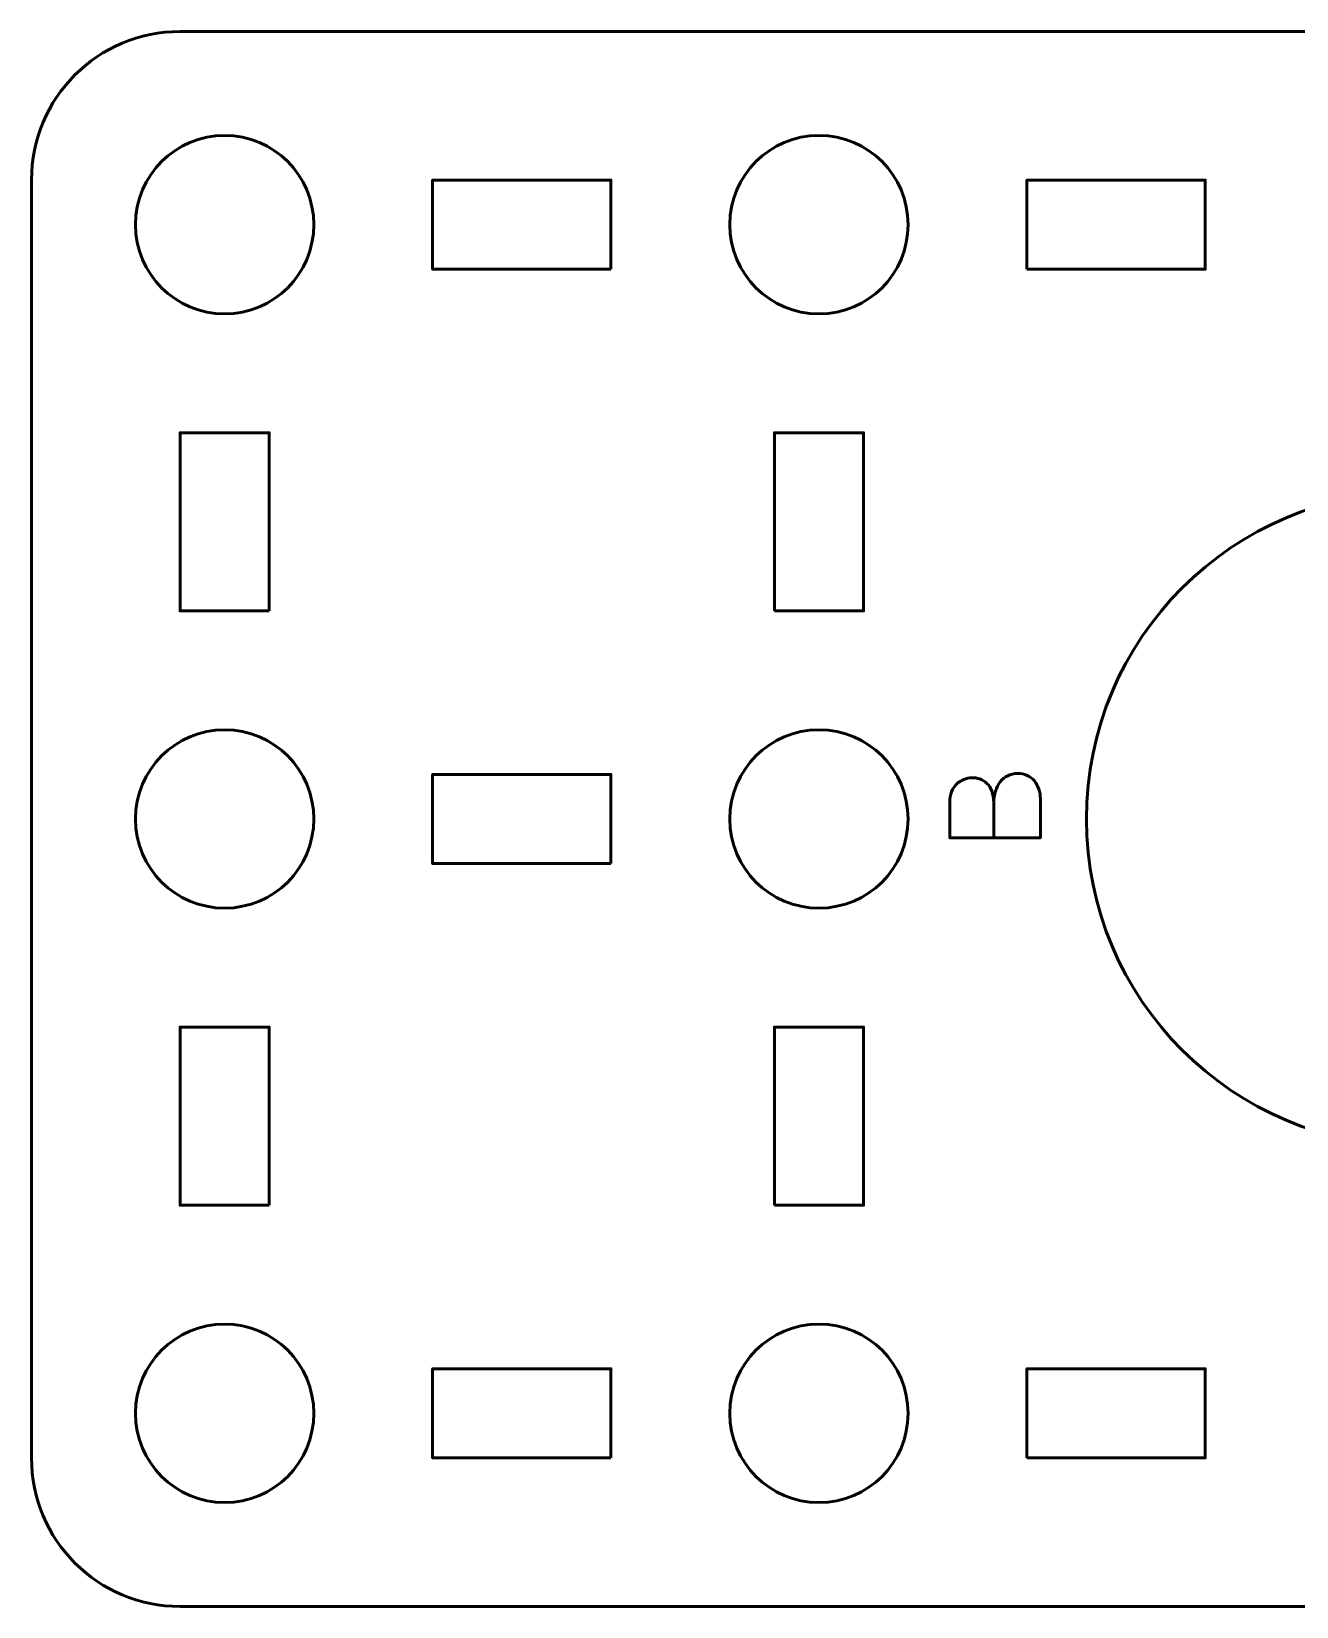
# Model space of a CAD drawing. Header units: centimetres. Extents: x -15.2 to -5.8, y -20.5 to -9.2.
# Drawn here: x -15.15 to -10.89, y -20.5 to -15.2 of the extents above; entities that cross this region are included whole.
import ezdxf

# ---------------------------------------------------------------- set-up
doc = ezdxf.new("R2010")
doc.units = ezdxf.units.CM
doc.header["$MEASUREMENT"] = 0
doc.layers.add('Layer 1', color=7, linetype='Continuous')

msp = doc.modelspace()

# ---------------------------------------------------------------- linework, layer by layer
at = {"layer": 'Layer 1', "lineweight": 53}
for points, knots in [([(-6.35005, -20.50003), (-6.35005, -20.50003), (-14.64995, -20.50003), (-14.64995, -20.50003), (-14.64995, -20.50003), (-14.92695, -20.50003), (-15.15005, -20.27694), (-15.15005, -19.99994), (-15.15005, -19.99994), (-15.15005, -19.99994), (-15.15005, -15.70008), (-15.15005, -15.70008), (-15.15005, -15.70008), (-15.15005, -15.42294), (-14.92695, -15.19998), (-14.64995, -15.19998), (-14.64995, -15.19998), (-14.64995, -15.19998), (-6.35005, -15.19998), (-6.35005, -15.19998), (-6.35005, -15.19998), (-6.07305, -15.19998), (-5.84995, -15.42294), (-5.84995, -15.70008), (-5.84995, -15.70008), (-5.84995, -15.70008), (-5.84995, -19.99994), (-5.84995, -19.99994), (-5.84995, -19.99994), (-5.84995, -20.27694), (-6.07305, -20.50003), (-6.35005, -20.50003)], [0, 0, 0, 0, 0.125, 0.125, 0.125, 0.125, 0.25, 0.25, 0.25, 0.25, 0.375, 0.375, 0.375, 0.375, 0.5, 0.5, 0.5, 0.5, 0.625, 0.625, 0.625, 0.625, 0.75, 0.75, 0.75, 0.75, 0.875, 0.875, 0.875, 0.875, 1, 1, 1, 1]), ([(-14.80002, -15.85), (-14.80002, -15.68434), (-14.66565, -15.55001), (-14.50002, -15.55001), (-14.50002, -15.55001), (-14.33425, -15.55001), (-14.20002, -15.68434), (-14.20002, -15.85), (-14.20002, -15.85), (-14.20002, -16.01563), (-14.33425, -16.15), (-14.50002, -16.15), (-14.50002, -16.15), (-14.66565, -16.15), (-14.80002, -16.01563), (-14.80002, -15.85)], [0, 0, 0, 0, 0.25, 0.25, 0.25, 0.25, 0.5, 0.5, 0.5, 0.5, 0.75, 0.75, 0.75, 0.75, 1, 1, 1, 1]), ([(-12.5, -15.55001), (-12.33423, -15.55001), (-12.2, -15.68434), (-12.2, -15.85001), (-12.2, -15.85001), (-12.2, -16.01564), (-12.33423, -16.15001), (-12.5, -16.15001), (-12.5, -16.15001), (-12.66567, -16.15001), (-12.80001, -16.01564), (-12.80001, -15.85001), (-12.80001, -15.85001), (-12.80001, -15.68434), (-12.66567, -15.55001), (-12.5, -15.55001)], [0, 0, 0, 0, 0.25, 0.25, 0.25, 0.25, 0.5, 0.5, 0.5, 0.5, 0.75, 0.75, 0.75, 0.75, 1, 1, 1, 1]), ([(-13.2, -16.00007), (-13.2, -16.00007), (-13.8, -16.00007), (-13.8, -16.00007), (-13.8, -16.00007), (-13.8, -16.00007), (-13.8, -15.70008), (-13.8, -15.70008), (-13.8, -15.70008), (-13.8, -15.70008), (-13.2, -15.70008), (-13.2, -15.70008), (-13.2, -15.70008), (-13.2, -15.70008), (-13.2, -16.00007), (-13.2, -16.00007)], [0, 0, 0, 0, 0.25, 0.25, 0.25, 0.25, 0.5, 0.5, 0.5, 0.5, 0.75, 0.75, 0.75, 0.75, 1, 1, 1, 1]), ([(-11.79999, -16.00008), (-11.79999, -16.00008), (-11.79999, -15.70008), (-11.79999, -15.70008), (-11.79999, -15.70008), (-11.79999, -15.70008), (-11.19998, -15.70008), (-11.19998, -15.70008), (-11.19998, -15.70008), (-11.19998, -15.70008), (-11.19998, -16.00008), (-11.19998, -16.00008), (-11.19998, -16.00008), (-11.19998, -16.00008), (-11.79999, -16.00008), (-11.79999, -16.00008)], [0, 0, 0, 0, 0.25, 0.25, 0.25, 0.25, 0.5, 0.5, 0.5, 0.5, 0.75, 0.75, 0.75, 0.75, 1, 1, 1, 1]), ([(-14.34995, -17.15002), (-14.34995, -17.15002), (-14.64995, -17.15002), (-14.64995, -17.15002), (-14.64995, -17.15002), (-14.64995, -17.15002), (-14.64995, -16.55002), (-14.64995, -16.55002), (-14.64995, -16.55002), (-14.64995, -16.55002), (-14.34995, -16.55002), (-14.34995, -16.55002), (-14.34995, -16.55002), (-14.34995, -16.55002), (-14.34995, -17.15002), (-14.34995, -17.15002)], [0, 0, 0, 0, 0.25, 0.25, 0.25, 0.25, 0.5, 0.5, 0.5, 0.5, 0.75, 0.75, 0.75, 0.75, 1, 1, 1, 1]), ([(-12.64994, -17.15003), (-12.64994, -17.15003), (-12.64994, -16.55003), (-12.64994, -16.55003), (-12.64994, -16.55003), (-12.64994, -16.55003), (-12.34993, -16.55003), (-12.34993, -16.55003), (-12.34993, -16.55003), (-12.34993, -16.55003), (-12.34993, -17.15003), (-12.34993, -17.15003), (-12.34993, -17.15003), (-12.34993, -17.15003), (-12.64994, -17.15003), (-12.64994, -17.15003)], [0, 0, 0, 0, 0.25, 0.25, 0.25, 0.25, 0.5, 0.5, 0.5, 0.5, 0.75, 0.75, 0.75, 0.75, 1, 1, 1, 1]), ([(-14.80002, -17.84993), (-14.80002, -17.6843), (-14.66565, -17.54993), (-14.50002, -17.54993), (-14.50002, -17.54993), (-14.33425, -17.54993), (-14.20002, -17.6843), (-14.20002, -17.84993), (-14.20002, -17.84993), (-14.20002, -18.0157), (-14.33425, -18.14993), (-14.50002, -18.14993), (-14.50002, -18.14993), (-14.66565, -18.14993), (-14.80002, -18.0157), (-14.80002, -17.84993)], [0, 0, 0, 0, 0.25, 0.25, 0.25, 0.25, 0.5, 0.5, 0.5, 0.5, 0.75, 0.75, 0.75, 0.75, 1, 1, 1, 1]), ([(-12.5, -17.54994), (-12.33423, -17.54994), (-12.2, -17.68431), (-12.2, -17.84994), (-12.2, -17.84994), (-12.2, -18.01571), (-12.33423, -18.14994), (-12.5, -18.14994), (-12.5, -18.14994), (-12.66567, -18.14994), (-12.80001, -18.01571), (-12.80001, -17.84994), (-12.80001, -17.84994), (-12.80001, -17.68431), (-12.66567, -17.54994), (-12.5, -17.54994)], [0, 0, 0, 0, 0.25, 0.25, 0.25, 0.25, 0.5, 0.5, 0.5, 0.5, 0.75, 0.75, 0.75, 0.75, 1, 1, 1, 1]), ([(-13.2, -18), (-13.2, -18), (-13.8, -18), (-13.8, -18), (-13.8, -18), (-13.8, -18), (-13.8, -17.7), (-13.8, -17.7), (-13.8, -17.7), (-13.8, -17.7), (-13.2, -17.7), (-13.2, -17.7), (-13.2, -17.7), (-13.2, -17.7), (-13.2, -18), (-13.2, -18)], [0, 0, 0, 0, 0.25, 0.25, 0.25, 0.25, 0.5, 0.5, 0.5, 0.5, 0.75, 0.75, 0.75, 0.75, 1, 1, 1, 1]), ([(-14.34995, -19.14999), (-14.34995, -19.14999), (-14.64995, -19.14999), (-14.64995, -19.14999), (-14.64995, -19.14999), (-14.64995, -19.14999), (-14.64995, -18.54998), (-14.64995, -18.54998), (-14.64995, -18.54998), (-14.64995, -18.54998), (-14.34995, -18.54998), (-14.34995, -18.54998), (-14.34995, -18.54998), (-14.34995, -18.54998), (-14.34995, -19.14999), (-14.34995, -19.14999)], [0, 0, 0, 0, 0.25, 0.25, 0.25, 0.25, 0.5, 0.5, 0.5, 0.5, 0.75, 0.75, 0.75, 0.75, 1, 1, 1, 1]), ([(-12.64994, -19.15), (-12.64994, -19.15), (-12.64994, -18.54999), (-12.64994, -18.54999), (-12.64994, -18.54999), (-12.64994, -18.54999), (-12.34993, -18.54999), (-12.34993, -18.54999), (-12.34993, -18.54999), (-12.34993, -18.54999), (-12.34993, -19.15), (-12.34993, -19.15), (-12.34993, -19.15), (-12.34993, -19.15), (-12.64994, -19.15), (-12.64994, -19.15)], [0, 0, 0, 0, 0.25, 0.25, 0.25, 0.25, 0.5, 0.5, 0.5, 0.5, 0.75, 0.75, 0.75, 0.75, 1, 1, 1, 1]), ([(-14.80002, -19.85), (-14.80002, -19.68423), (-14.66565, -19.55), (-14.50002, -19.55), (-14.50002, -19.55), (-14.33425, -19.55), (-14.20002, -19.68423), (-14.20002, -19.85), (-14.20002, -19.85), (-14.20002, -20.01567), (-14.33425, -20.15001), (-14.50002, -20.15001), (-14.50002, -20.15001), (-14.66565, -20.15001), (-14.80002, -20.01567), (-14.80002, -19.85)], [0, 0, 0, 0, 0.25, 0.25, 0.25, 0.25, 0.5, 0.5, 0.5, 0.5, 0.75, 0.75, 0.75, 0.75, 1, 1, 1, 1]), ([(-12.5, -19.55001), (-12.33423, -19.55001), (-12.2, -19.68424), (-12.2, -19.85002), (-12.2, -19.85002), (-12.2, -20.01568), (-12.33423, -20.15002), (-12.5, -20.15002), (-12.5, -20.15002), (-12.66567, -20.15002), (-12.80001, -20.01568), (-12.80001, -19.85002), (-12.80001, -19.85002), (-12.80001, -19.68424), (-12.66567, -19.55001), (-12.5, -19.55001)], [0, 0, 0, 0, 0.25, 0.25, 0.25, 0.25, 0.5, 0.5, 0.5, 0.5, 0.75, 0.75, 0.75, 0.75, 1, 1, 1, 1]), ([(-13.2, -19.99994), (-13.2, -19.99994), (-13.8, -19.99994), (-13.8, -19.99994), (-13.8, -19.99994), (-13.8, -19.99994), (-13.8, -19.69993), (-13.8, -19.69993), (-13.8, -19.69993), (-13.8, -19.69993), (-13.2, -19.69993), (-13.2, -19.69993), (-13.2, -19.69993), (-13.2, -19.69993), (-13.2, -19.99994), (-13.2, -19.99994)], [0, 0, 0, 0, 0.25, 0.25, 0.25, 0.25, 0.5, 0.5, 0.5, 0.5, 0.75, 0.75, 0.75, 0.75, 1, 1, 1, 1]), ([(-11.79999, -19.99995), (-11.79999, -19.99995), (-11.79999, -19.69994), (-11.79999, -19.69994), (-11.79999, -19.69994), (-11.79999, -19.69994), (-11.19998, -19.69994), (-11.19998, -19.69994), (-11.19998, -19.69994), (-11.19998, -19.69994), (-11.19998, -19.99995), (-11.19998, -19.99995), (-11.19998, -19.99995), (-11.19998, -19.99995), (-11.79999, -19.99995), (-11.79999, -19.99995)], [0, 0, 0, 0, 0.25, 0.25, 0.25, 0.25, 0.5, 0.5, 0.5, 0.5, 0.75, 0.75, 0.75, 0.75, 1, 1, 1, 1])]:
    msp.add_open_spline(points, degree=3, knots=knots, dxfattribs=at)
at = {"layer": 'Layer 1', "color": 250, "lineweight": 53}
msp.add_open_spline([(-11.6, -17.85001), (-11.6, -17.24259), (-11.10742, -16.75001), (-10.5, -16.75001), (-10.5, -16.75001), (-9.89258, -16.75001), (-9.4, -17.24259), (-9.4, -17.85001), (-9.4, -17.85001), (-9.4, -18.45743), (-9.89258, -18.95001), (-10.5, -18.95001), (-10.5, -18.95001), (-11.10742, -18.95001), (-11.6, -18.45743), (-11.6, -17.85001)], degree=3, knots=[0, 0, 0, 0, 0.25, 0.25, 0.25, 0.25, 0.5, 0.5, 0.5, 0.5, 0.75, 0.75, 0.75, 0.75, 1, 1, 1, 1], dxfattribs=at)
at = {"layer": 'Layer 1', "color": 30, "lineweight": 53}
msp.add_open_spline([(-11.91186, -17.91298), (-11.91186, -17.91298), (-11.91186, -17.79572), (-11.91186, -17.79572), (-11.91186, -17.79572), (-11.91193, -17.78048), (-11.91404, -17.7675), (-11.91821, -17.75656), (-11.91821, -17.75656), (-11.9223, -17.74569), (-11.92787, -17.73688), (-11.93486, -17.73003), (-11.93486, -17.73003), (-11.94184, -17.72319), (-11.94974, -17.71825), (-11.95849, -17.71514), (-11.95849, -17.71514), (-11.96717, -17.71211), (-11.9762, -17.7107), (-11.98551, -17.71105), (-11.98551, -17.71105), (-11.99483, -17.71148), (-12.00386, -17.71345), (-12.01268, -17.71698), (-12.01268, -17.71698), (-12.0215, -17.72044), (-12.02947, -17.72566), (-12.0366, -17.7325), (-12.0366, -17.7325), (-12.04372, -17.73934), (-12.04937, -17.74788), (-12.05353, -17.75825), (-12.05353, -17.75825), (-12.05776, -17.76863), (-12.05995, -17.78083), (-12.06002, -17.79487), (-12.06002, -17.79487), (-12.06002, -17.79487), (-12.06002, -17.91298), (-12.06002, -17.91298), (-12.06002, -17.91298), (-12.06002, -17.91298), (-11.7548, -17.91298), (-11.7548, -17.91298), (-11.7548, -17.91298), (-11.7548, -17.91298), (-11.7548, -17.78302), (-11.7548, -17.78302), (-11.7548, -17.78302), (-11.7548, -17.77088), (-11.75656, -17.75959), (-11.76002, -17.74915), (-11.76002, -17.74915), (-11.76355, -17.73871), (-11.76856, -17.72961), (-11.77519, -17.72171), (-11.77519, -17.72171), (-11.78189, -17.71387), (-11.78994, -17.70774), (-11.79946, -17.70336), (-11.79946, -17.70336), (-11.80899, -17.69899), (-11.81978, -17.69673), (-11.83185, -17.69666), (-11.83185, -17.69666), (-11.84398, -17.69694), (-11.85492, -17.69948), (-11.86472, -17.70435), (-11.86472, -17.70435), (-11.87453, -17.70922), (-11.88293, -17.71599), (-11.88991, -17.72474), (-11.88991, -17.72474), (-11.89697, -17.73349), (-11.9024, -17.74393), (-11.90614, -17.75593), (-11.90614, -17.75593), (-11.90988, -17.76792), (-11.91178, -17.78118), (-11.91186, -17.79572), (-11.91186, -17.79572), (-11.91178, -17.78118), (-11.90988, -17.76792), (-11.90614, -17.75593), (-11.90614, -17.75593), (-11.9024, -17.74393), (-11.89697, -17.73349), (-11.88991, -17.72474), (-11.88991, -17.72474), (-11.88293, -17.71599), (-11.87453, -17.70922), (-11.86472, -17.70435), (-11.86472, -17.70435), (-11.85492, -17.69948), (-11.84398, -17.69694), (-11.83185, -17.69666), (-11.83185, -17.69666), (-11.81978, -17.69673), (-11.80899, -17.69899), (-11.79946, -17.70336), (-11.79946, -17.70336), (-11.78994, -17.70774), (-11.78189, -17.71387), (-11.77519, -17.72171), (-11.77519, -17.72171), (-11.76856, -17.72961), (-11.76355, -17.73871), (-11.76002, -17.74915), (-11.76002, -17.74915), (-11.75656, -17.75959), (-11.7548, -17.77088), (-11.7548, -17.78302), (-11.7548, -17.78302), (-11.7548, -17.78302), (-11.7548, -17.91298), (-11.7548, -17.91298), (-11.7548, -17.91298), (-11.7548, -17.91298), (-12.06002, -17.91298), (-12.06002, -17.91298), (-12.06002, -17.91298), (-12.06002, -17.91298), (-12.06002, -17.79487), (-12.06002, -17.79487), (-12.06002, -17.79487), (-12.05995, -17.78083), (-12.05776, -17.76863), (-12.05353, -17.75825), (-12.05353, -17.75825), (-12.04937, -17.74788), (-12.04372, -17.73934), (-12.0366, -17.7325), (-12.0366, -17.7325), (-12.02947, -17.72566), (-12.0215, -17.72044), (-12.01268, -17.71698), (-12.01268, -17.71698), (-12.00386, -17.71345), (-11.99483, -17.71148), (-11.98551, -17.71105), (-11.98551, -17.71105), (-11.9762, -17.7107), (-11.96717, -17.71211), (-11.95849, -17.71514), (-11.95849, -17.71514), (-11.94974, -17.71825), (-11.94184, -17.72319), (-11.93486, -17.73003), (-11.93486, -17.73003), (-11.92787, -17.73688), (-11.9223, -17.74569), (-11.91821, -17.75656), (-11.91821, -17.75656), (-11.91404, -17.7675), (-11.91193, -17.78048), (-11.91186, -17.79572), (-11.91186, -17.79572), (-11.91186, -17.79572), (-11.91186, -17.91298), (-11.91186, -17.91298)], degree=3, knots=[0, 0, 0, 0, 0.025, 0.025, 0.025, 0.025, 0.05, 0.05, 0.05, 0.05, 0.075, 0.075, 0.075, 0.075, 0.1, 0.1, 0.1, 0.1, 0.125, 0.125, 0.125, 0.125, 0.15, 0.15, 0.15, 0.15, 0.175, 0.175, 0.175, 0.175, 0.2, 0.2, 0.2, 0.2, 0.225, 0.225, 0.225, 0.225, 0.25, 0.25, 0.25, 0.25, 0.275, 0.275, 0.275, 0.275, 0.3, 0.3, 0.3, 0.3, 0.325, 0.325, 0.325, 0.325, 0.35, 0.35, 0.35, 0.35, 0.375, 0.375, 0.375, 0.375, 0.4, 0.4, 0.4, 0.4, 0.425, 0.425, 0.425, 0.425, 0.45, 0.45, 0.45, 0.45, 0.475, 0.475, 0.475, 0.475, 0.5, 0.5, 0.5, 0.5, 0.525, 0.525, 0.525, 0.525, 0.55, 0.55, 0.55, 0.55, 0.575, 0.575, 0.575, 0.575, 0.6, 0.6, 0.6, 0.6, 0.625, 0.625, 0.625, 0.625, 0.65, 0.65, 0.65, 0.65, 0.675, 0.675, 0.675, 0.675, 0.7, 0.7, 0.7, 0.7, 0.725, 0.725, 0.725, 0.725, 0.75, 0.75, 0.75, 0.75, 0.775, 0.775, 0.775, 0.775, 0.8, 0.8, 0.8, 0.8, 0.825, 0.825, 0.825, 0.825, 0.85, 0.85, 0.85, 0.85, 0.875, 0.875, 0.875, 0.875, 0.9, 0.9, 0.9, 0.9, 0.925, 0.925, 0.925, 0.925, 0.95, 0.95, 0.95, 0.95, 0.975, 0.975, 0.975, 0.975, 1, 1, 1, 1], dxfattribs=at)

doc.saveas('drawing.dxf')
